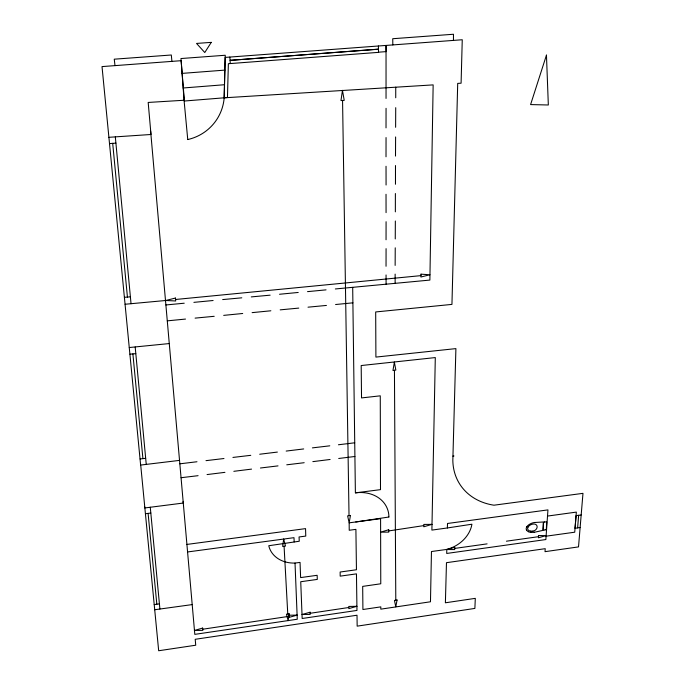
<?xml version="1.0" encoding="UTF-8"?>
<svg xmlns="http://www.w3.org/2000/svg" width="685" height="685" viewBox="0 0 685 685"><rect width="100%" height="100%" fill="white"/><g stroke="black" fill="none" stroke-linecap="round" stroke-linejoin="round"><path stroke-width="1.03" d="M395.356 211.853L395.382 193.53M395.468 184.256L395.493 165.547M395.733 97.792L395.742 87.166M386.023 127.889L386.057 108.316M386.015 156.797L386.049 137.565M386.04 266.268L386.075 248.655M386.049 239.767L386.083 221.717M395.502 156.086L395.605 136.957M395.622 127.299L395.724 107.673M395.142 265.412L395.236 247.824M395.254 238.945L395.348 220.998M453.444 40.406L453.479 34.25L392.736 38.72L392.83 44.919M187.801 139.535A48.053 47.145 25.6 0 0 224.183 97.732L225.168 57.412L462.255 39.747L461.091 83.202L457.708 83.39L451.946 304.397L375.688 311.949L375.902 357.091L455.902 348.614L452.836 460.346A64.955 52.873 -32.4 0 0 493.979 505.196L582.978 493.346L578.517 546.895L545.02 551.665L545.234 548.676L446.474 562.685L445.387 602.791L475.304 598.356L474.876 608.417L357.159 626.15L357.013 615.224L195.208 639.302L195.73 645.219L158.68 650.75L140.708 465.064L179.53 460.388L150.623 131.075M224.149 97.809L225.237 55.254L180.951 58.542L184.393 101.02L224.149 97.809L433.151 84.889L429.88 280.079L335.342 288.959M352.689 287.375L355.387 492.849L380.5 489.647L380.269 395.827L361.534 397.925L361.192 365.542L435.3 357.579L431.892 530.096L447.365 527.964L447.519 523.477L547.949 509.888L545.859 539.549L446.714 553.454L446.8 549.421L431.464 551.528L430.471 601.781L380.809 609.153L380.817 606.867L362.913 609.513L362.682 586.386L380.766 583.783L380.586 518.682L349.162 522.835L349.23 530.258L355.9 529.368L356.448 569.757L340.145 572.026L340.188 576.145L356.457 573.867L356.971 610.429L302.162 618.495L300.732 581.728L317.292 579.416L317.138 575.297L300.621 577.592L300.047 562.402L295.021 563.061A29.866 24.42 -19.2 0 1 268.768 545.74L299.251 541.244L299.062 536.963L305.767 536.081L305.553 528.623L186.894 544.429M543.899 530.062L543.316 529.719L543.573 522.587M577.609 527.87L578.645 515.291M543.633 522.544L544.284 521.901M545.782 529.77L546.356 529.197L546.69 521.91L544.25 521.961M534.309 532.296L542.811 530.404L543.333 521.987L534.925 522.484M543.864 530.07L545.688 529.788M447.365 527.964L471.914 524.213A29.909 24.035 -27 0 1 446.843 549.361M388.737 530.926L423.818 525.601M355.78 521.97L388.866 517.021M202.777 629.215L288.916 616.346M310.117 613.289L348.811 607.501M580.118 527.536L575.04 528.272L574.732 532.202L546.091 536.184M452.922 456.133L453.967 455.979M454.703 548.42L487.095 543.873M506.421 541.193L538.453 536.697M547.512 516.07L576.342 512.106L575.049 528.272L576.059 515.634L581.163 514.966M154.707 609.753L192.202 604.59L179.53 460.388M187.553 551.964L293.985 537.674L294.182 541.946M154.194 604.59L159.477 603.879M145.425 513.75L150.846 513.039M207.067 474.568L224.937 472.35M233.833 471.314L251.549 469.114M312.848 461.63L330.11 459.481M259.709 454.232L277.374 452.083M286.176 451.072L303.695 448.94M338.715 458.479L354.89 456.484M179.838 463.822L196.972 461.75M338.433 444.771L354.702 442.801M286.758 464.807L304.174 462.709M260.446 468.009L278.016 465.886M181.054 477.719L198.093 475.681M312.411 447.879L329.785 445.824M205.997 460.654L223.978 458.522M232.934 457.434L250.761 455.328M140.091 458.941L145.657 458.325M223.695 315.374L242.695 313.49M252.114 312.634L270.858 310.784M129.268 347.535L169.281 343.562M175.548 299.482L420.992 275.627M167.303 320.854L185.507 319.073M335.59 304.525L352.903 302.83M193.889 302.359L213.103 300.509M165.898 304.962L184.222 303.215M279.523 294.259L298.215 292.461M307.522 291.639L326.051 289.858M280.191 309.86L298.771 308.096M308.01 307.18L326.428 305.433M195.097 318.123L214.199 316.307M129.936 354.179L135.758 353.631M125.098 304.251L165.505 300.518M222.668 299.585L241.796 297.821M251.267 296.905L270.138 295.166M355.464 492.84L358.88 492.549A33.993 27.811 -22.6 0 1 388.729 514.101L388.934 516.961M124.405 297.333L130.441 296.828M183.178 87.988L224.526 84.726M182.073 73.389L224.885 70.11M378.462 49.14L230.057 60.357L378.471 49.226M378.531 52.188L386.16 51.615L386.04 45.433L386.04 98.434M109.489 143.585L115.902 143.122M184.059 100.258L181.157 60.691L102.022 66.591L108.898 137.308L150.991 134.491L148.183 102.442L184.059 100.258L187.75 139.56M224.183 97.732L227.454 97.535L228.37 63.705L378.531 52.36L378.403 45.998M144.698 506.857L144.835 507.945L183.237 503.047L183.135 501.386M115.011 65.623L114.249 59.184L171.31 54.997L171.926 61.385M112.691 143.311L127.427 297.076M132.89 353.897L142.917 458.625M148.097 513.373L156.831 604.238M108.898 137.308L140.631 465.081M135.185 346.987L146.248 464.379M115.32 136.846L131.04 303.738M150.272 507.234L159.905 609.051M192.202 604.59L194.805 634.37L297.273 619.24L295.021 563.061M229.809 57.069L230.306 63.559M284.078 546.262L287.768 613.974M342.56 100.43L349.025 515.685M394.44 370.268L395.793 600.231M386.057 274.976L386.092 284.207M386.032 166.267L386.075 185.01M386.023 194.292L386.066 212.641M395.134 274.111L395.134 283.333M526.679 530.233A3.896 3.065 -30.5 0 1 526.876 526.739M528.452 531.671A6.799 5.343 -30.7 0 1 526.628 530.233M530.986 532.391A9.727 7.646 -30.8 0 1 528.418 531.731M534.36 532.228A13.709 10.78 -30.9 0 1 531.012 532.313M532.913 531.14A4.247 3.331 -30.7 0 0 537.134 527.022A4.247 3.331 -30.7 0 0 533.324 524.051A5.745 4.504 -30.6 0 0 531.32 524.547A6.533 5.12 -30.6 0 0 529.402 525.618A4.598 3.605 -30.6 0 0 528.152 526.988M528.101 526.996A3.211 2.526 -30.6 0 0 527.955 529.608A4.624 3.631 -30.6 0 0 529.12 530.669A5.908 4.641 -30.7 0 0 530.806 531.123M532.93 531.081A7.638 6.002 -30.7 0 1 530.824 531.106M526.799 526.756A6.807 5.343 -30.6 0 1 528.811 524.761A10.763 8.434 -30.6 0 1 531.825 523.177A10.189 7.98 -30.6 0 1 534.942 522.441M454.712 547.324L454.694 549.567L446.8 549.541L454.712 547.324M420.984 274.163L420.924 277.014L429.94 274.771L420.984 274.163M538.573 535.55L538.41 537.776L546.116 535.61L538.573 535.55M283.667 539.163L282.64 546.424L285.508 546.048L283.667 539.163M342.457 90.386L340.976 100.558L344.23 100.37L342.457 90.386M289.156 613.803L288.154 620.67L286.45 614.188L289.156 613.803M394.372 362.219L392.959 370.457L395.844 370.088L394.372 362.219M350.437 515.471L349.162 522.835L347.612 515.891L350.437 515.471M397.069 600.026L395.784 606.807L394.457 600.454L397.069 600.026M546.459 55.125L530.592 104.582L548.334 104.993L546.459 55.125M211.271 42.367L204.772 52.531L196.535 43.429L211.271 42.367M431.875 524.376L423.827 526.782L423.809 524.419L431.875 524.376M388.712 529.736L380.5 532.176L388.763 532.108L388.712 529.736M356.817 606.311L348.853 608.614L348.768 606.439L356.817 606.311M202.657 628.076L194.36 630.465L202.828 630.363L202.657 628.076M297.076 615.13L288.984 617.416L288.907 615.207L297.076 615.13M310.125 612.219L301.982 614.505L310.177 614.411L310.125 612.219M175.403 298.052L165.83 300.484L175.702 300.98L175.403 298.052"/></g></svg>
